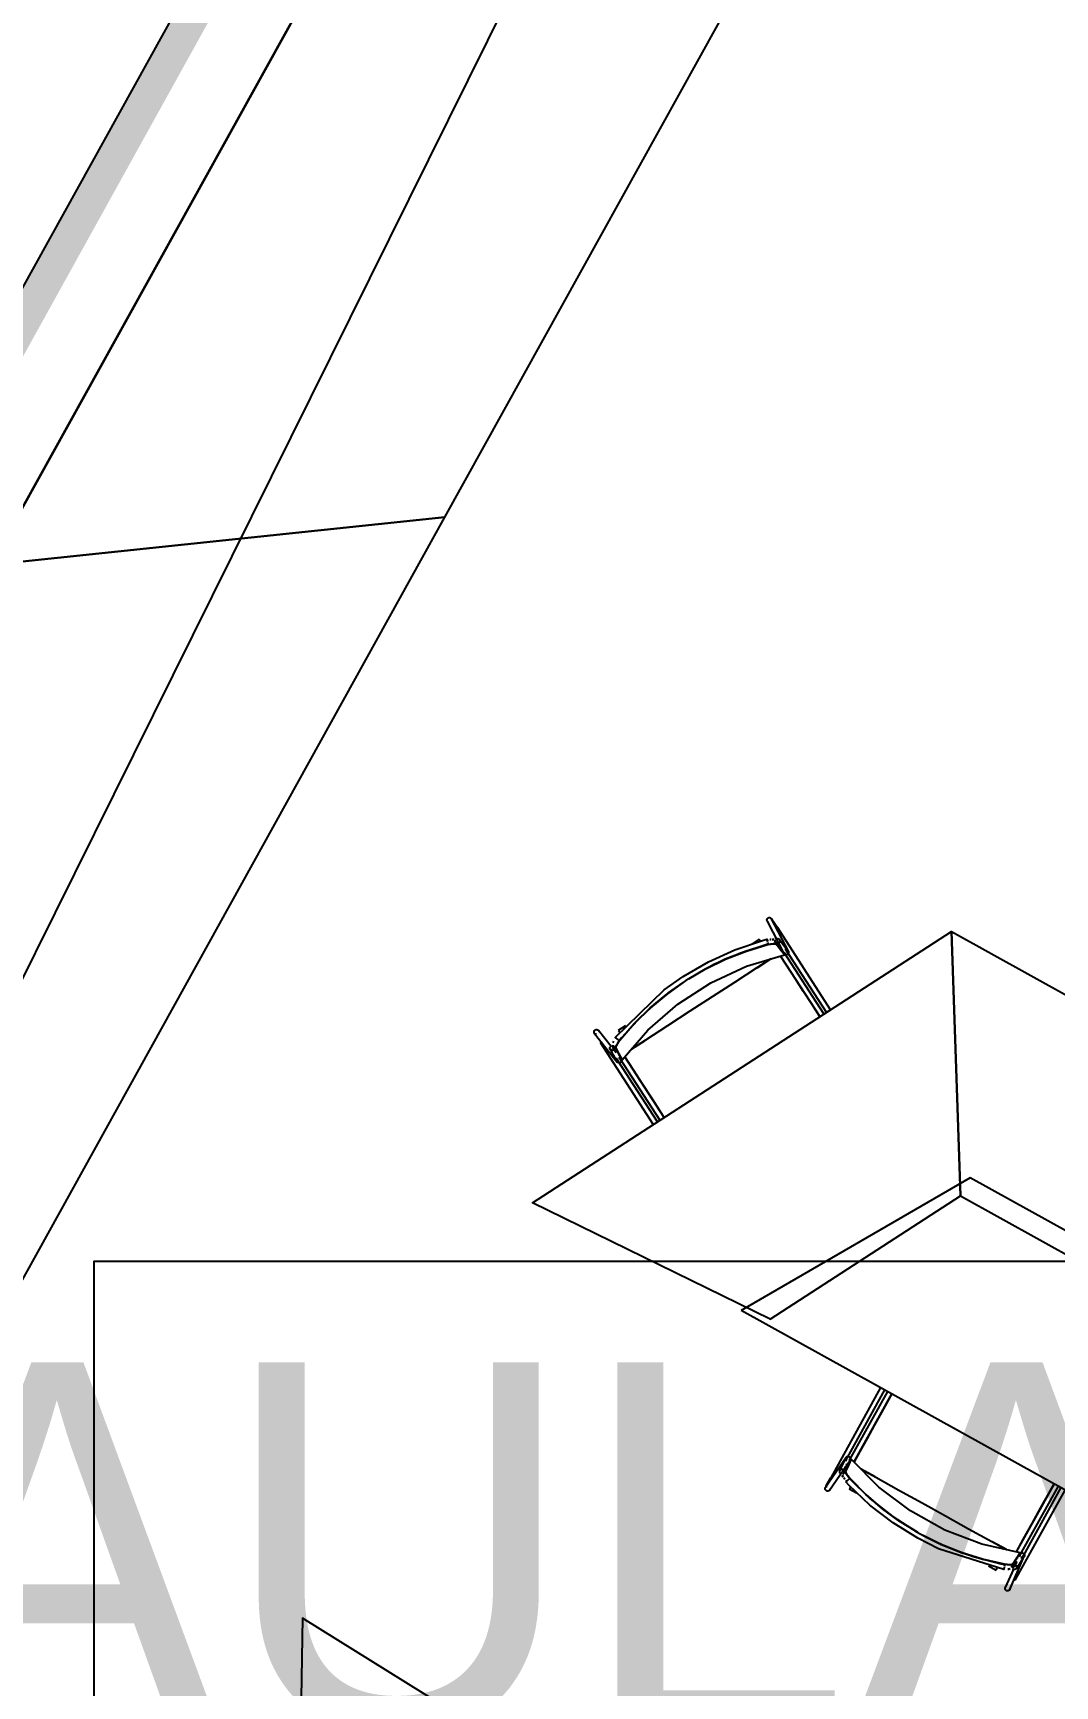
# Model space of a CAD drawing. Header units: metres. Extents: x 2.5 to 42.6, y 0.9 to 31.9.
# Drawn here: x 34.247 to 35.134, y 22.882 to 24.316 of the extents above; entities that cross this region are included whole.
import ezdxf

# ---------------------------------------------------------------- set-up
doc = ezdxf.new("R2010")
doc.units = ezdxf.units.M
for name, color, linetype in [('ARREDI', 9, 'Continuous'), ('PARETI_STRUTTURE', 7, 'Continuous'), ('PILASTRI_SETTI', 8, 'Continuous'), ('WAYFINDING_RIQUADRI', 7, 'Continuous'), ('WAYFINDING_TESTI', 7, 'Continuous')]:
    doc.layers.add(name, color=color, linetype=linetype)

msp = doc.modelspace()

# ---------------------------------------------------------------- linework, layer by layer
at = {"layer": 'ARREDI'}
for points in [[(34.2103, 23.8545), (34.6047, 23.8959), (35.0283, 24.6603), (34.7442, 24.8177)], [(33.8908, 23.278), (34.0646, 22.9216), (34.6047, 23.8959), (34.2103, 23.8545)]]:
    msp.add_lwpolyline(points, close=True, dxfattribs=at)
for points in [[(34.8852, 23.5443), (34.8846, 23.5448), (34.8843, 23.5452), (34.8843, 23.5452), (34.8842, 23.5454), (34.8841, 23.5461), (34.8842, 23.5469)], [(34.8842, 23.5469), (34.8845, 23.5475), (34.8851, 23.548), (34.8858, 23.5483), (34.8866, 23.5483), (34.8873, 23.5481), (34.8879, 23.5476), (34.8881, 23.5472), (34.8881, 23.5472), (34.8882, 23.5469), (34.8884, 23.5462), (34.8882, 23.5455)], [(34.8927, 23.5388), (34.8922, 23.5384)], [(34.8934, 23.5392), (34.8932, 23.5391), (34.8927, 23.5388)], [(34.8934, 23.5392), (34.8935, 23.5393)], [(34.8868, 23.1999), (34.6807, 23.3009), (35.0442, 23.5364)], [(34.7529, 23.4352), (34.7557, 23.43), (34.7585, 23.4248), (34.7808, 23.4507), (34.8067, 23.4732), (34.8354, 23.4918), (34.8665, 23.5062), (34.8994, 23.516), (34.8957, 23.5207), (34.8921, 23.5253), (34.8913, 23.5256), (34.8896, 23.5257), (34.8873, 23.5254), (34.8849, 23.5249)], [(34.8162, 23.4951), (34.8306, 23.5036), (34.8481, 23.5122), (34.8663, 23.5193), (34.8849, 23.5249)], [(34.8848, 23.5248), (34.8662, 23.5192), (34.848, 23.5122), (34.8305, 23.5036), (34.8162, 23.4951)], [(34.8785, 23.5277), (34.8781, 23.5284), (34.8777, 23.5289), (34.8775, 23.5293), (34.8773, 23.5295)], [(34.884, 23.5295), (34.884, 23.5295), (34.884, 23.5294), (34.8841, 23.5292)], [(34.8842, 23.5287), (34.8852, 23.5289)], [(34.8852, 23.5289), (34.8842, 23.5287)], [(34.8842, 23.5287), (34.8843, 23.528), (34.8845, 23.5273)], [(34.8847, 23.5266), (34.8848, 23.526), (34.885, 23.5255), (34.885, 23.5253)], [(34.8849, 23.5249), (34.8874, 23.5254), (34.8897, 23.5257), (34.8913, 23.5256), (34.8921, 23.5253)], [(34.8865, 23.5292), (34.8876, 23.5293)], [(34.8879, 23.5293), (34.8866, 23.5292)], [(34.8888, 23.5294), (34.8905, 23.5294)], [(34.8905, 23.5294), (34.8889, 23.5294)], [(34.8953, 23.5273), (34.895, 23.5266), (34.8944, 23.5261), (34.8937, 23.5259), (34.893, 23.5258), (34.8923, 23.5261), (34.8923, 23.5261), (34.8917, 23.5265), (34.8916, 23.5266), (34.8913, 23.5272), (34.8912, 23.5279), (34.8913, 23.5286)], [(34.8917, 23.5293), (34.8923, 23.5298), (34.893, 23.53), (34.8937, 23.5301), (34.8944, 23.5298), (34.8944, 23.5298), (34.895, 23.5294), (34.8951, 23.5293), (34.8953, 23.5287), (34.8955, 23.528), (34.8953, 23.5273)], [(34.8923, 23.5278), (34.8949, 23.5244), (34.896, 23.5231)], [(35.0521, 23.3069), (35.0442, 23.5364), (35.423, 23.3264)], [(35.0442, 23.5364), (35.0521, 23.3069), (35.2242, 23.2115)], [(34.8874, 23.5124), (34.8754, 23.5046), (34.8561, 23.4921), (34.8367, 23.4796), (34.8173, 23.467), (34.7979, 23.4545), (34.7786, 23.4419), (34.7666, 23.4342)], [(34.8757, 23.5048), (34.8874, 23.5124)], [(34.9297, 23.4628), (34.9227, 23.4737), (34.9157, 23.4845), (34.9087, 23.4954), (34.9016, 23.5062), (34.896, 23.515)], [(34.8989, 23.5182), (34.8993, 23.516)], [(34.9028, 23.5175), (34.9024, 23.5169), (34.9018, 23.5164), (34.9012, 23.5161), (34.9004, 23.5161), (34.8997, 23.5164), (34.8991, 23.5168)], [(34.9004, 23.5204), (34.9011, 23.5204), (34.9018, 23.5201), (34.9024, 23.5197), (34.9027, 23.5192), (34.9028, 23.519), (34.9029, 23.5183), (34.9028, 23.5175)], [(34.7563, 23.4416), (34.769, 23.4563), (34.7829, 23.47), (34.7976, 23.4823)], [(34.7977, 23.4823), (34.783, 23.47), (34.7691, 23.4564), (34.7564, 23.4417)], [(34.7981, 23.4827), (34.8115, 23.4921)], [(34.8115, 23.4921), (34.7982, 23.4827)], [(34.7361, 23.4469), (34.7354, 23.4471), (34.7348, 23.4475), (34.7346, 23.4477), (34.7346, 23.4477), (34.7343, 23.4482), (34.7341, 23.4489), (34.7342, 23.4496), (34.7345, 23.4503), (34.7351, 23.4508), (34.7358, 23.4512), (34.7365, 23.4512)], [(34.7365, 23.4512), (34.7372, 23.451), (34.7378, 23.4506), (34.738, 23.4504), (34.738, 23.4504), (34.7383, 23.45), (34.7385, 23.4493)], [(34.7404, 23.4401), (34.7399, 23.4398), (34.7397, 23.4397), (34.7397, 23.4396), (34.7397, 23.4397)], [(34.7409, 23.4405), (34.7404, 23.4401)], [(34.7498, 23.433), (34.7491, 23.4332), (34.7485, 23.4336), (34.7481, 23.4341), (34.748, 23.4342), (34.7479, 23.4349), (34.7479, 23.4349), (34.7479, 23.4357), (34.7483, 23.4363), (34.7488, 23.4368)], [(34.7532, 23.431), (34.7526, 23.4322), (34.7498, 23.4375)], [(34.7502, 23.4372), (34.751, 23.4371), (34.7516, 23.4366), (34.7519, 23.4362), (34.752, 23.436), (34.7522, 23.4353), (34.7522, 23.4353), (34.7521, 23.4346), (34.7518, 23.4339), (34.7512, 23.4334), (34.7505, 23.4331), (34.7498, 23.433)], [(34.7511, 23.441), (34.7505, 23.4398)], [(34.7505, 23.4399), (34.7512, 23.4409)], [(34.7548, 23.4425), (34.7542, 23.4429), (34.7536, 23.4434), (34.7531, 23.4438), (34.7527, 23.4441), (34.7525, 23.4443), (34.7525, 23.4443), (34.7525, 23.4443), (34.7526, 23.4441)], [(34.7563, 23.4416), (34.7548, 23.4396), (34.7537, 23.4376), (34.753, 23.4361), (34.7529, 23.4352)], [(34.7529, 23.4352), (34.753, 23.436), (34.7536, 23.4376), (34.7548, 23.4395), (34.7563, 23.4416)], [(34.7559, 23.4416), (34.7557, 23.4418), (34.7553, 23.4421), (34.7548, 23.4425)], [(34.7551, 23.4504), (34.7552, 23.4502), (34.7555, 23.4498), (34.7559, 23.4492), (34.7563, 23.4486)], [(34.7666, 23.4341), (34.7783, 23.4417)], [(34.7556, 23.4222), (34.7549, 23.4224), (34.7543, 23.4229), (34.7541, 23.423), (34.7541, 23.4231), (34.7539, 23.4235), (34.7537, 23.4242), (34.7538, 23.4249), (34.7541, 23.4256), (34.7546, 23.4261)], [(34.758, 23.4246), (34.7579, 23.4238), (34.7576, 23.4232), (34.7571, 23.4226), (34.7564, 23.4223), (34.7556, 23.4222)], [(34.7585, 23.4247), (34.756, 23.4265), (34.7585, 23.4247)], [(34.7608, 23.4274), (34.7677, 23.4167), (34.776, 23.4039), (34.7844, 23.391), (34.7927, 23.3782), (34.7948, 23.3749)], [(35.0606, 23.3224), (34.8619, 23.2075)], [(35.2328, 23.227), (35.0606, 23.3224)], [(34.8868, 23.1999), (35.052, 23.3069)], [(35.2328, 23.227), (35.2407, 22.9975), (34.8619, 23.2075)], [(34.9925, 23.1351), (34.9898, 23.1303), (34.9836, 23.119), (34.9773, 23.1077), (34.971, 23.0964), (34.9648, 23.0851), (34.9597, 23.076)], [(34.9534, 23.0768), (34.9529, 23.0773), (34.9525, 23.078), (34.9524, 23.0787), (34.9525, 23.0795), (34.9528, 23.0799), (34.9528, 23.0799), (34.9529, 23.0801), (34.9535, 23.0806), (34.9542, 23.0808)], [(35.0974, 22.9873), (35.1007, 22.9922), (35.104, 22.9971), (35.0706, 23.0046), (35.0386, 23.0168), (35.0086, 23.0335), (34.9813, 23.0542), (34.9572, 23.0785), (34.9548, 23.0731), (34.9524, 23.0677), (34.9525, 23.0668), (34.9533, 23.0653), (34.9546, 23.0634), (34.9562, 23.0616)], [(34.9542, 23.0808), (34.955, 23.0808), (34.9557, 23.0805), (34.9562, 23.08), (34.9566, 23.0793), (34.9567, 23.0786), (34.9566, 23.0779)], [(34.9555, 23.077), (34.9572, 23.0785)], [(34.9491, 23.0655), (34.9484, 23.0658), (34.9478, 23.0662), (34.9474, 23.0669), (34.9473, 23.0676), (34.9473, 23.0677), (34.9475, 23.0683), (34.9475, 23.0685), (34.9478, 23.0689), (34.9484, 23.0694), (34.9491, 23.0696)], [(34.9491, 23.0696), (34.9499, 23.0696), (34.9506, 23.0694), (34.9512, 23.0689), (34.9515, 23.0682), (34.9516, 23.0675), (34.9516, 23.0675), (34.9515, 23.0668), (34.9514, 23.0667), (34.9511, 23.0662), (34.9505, 23.0657), (34.9498, 23.0655)], [(34.9495, 23.0644), (34.9503, 23.0629)], [(34.9503, 23.0628), (34.9495, 23.0643)], [(34.9501, 23.0667), (34.9518, 23.0706), (34.9525, 23.0721)], [(34.9562, 23.0616), (34.9545, 23.0635), (34.9532, 23.0654), (34.9525, 23.0669), (34.9524, 23.0677)], [(34.9532, 23.0736), (34.9535, 23.0744)], [(34.9782, 23.0629), (34.966, 23.0697)], [(34.966, 23.0697), (34.9785, 23.0627), (34.9986, 23.0516), (35.0188, 23.0404), (35.039, 23.0292), (35.0592, 23.018), (35.0793, 23.0068), (35.0919, 22.9999)], [(34.9371, 23.0506), (34.9363, 23.0506), (34.9357, 23.0509), (34.9351, 23.0514), (34.9347, 23.052), (34.9346, 23.0528), (34.9347, 23.0535), (34.935, 23.0539), (34.935, 23.0539), (34.9351, 23.0541), (34.9357, 23.0546), (34.9364, 23.0548)], [(34.9389, 23.0526), (34.9388, 23.0519), (34.9385, 23.0515), (34.9385, 23.0515), (34.9384, 23.0513), (34.9378, 23.0508), (34.9371, 23.0506)], [(34.9395, 23.0623), (34.9395, 23.0623), (34.9395, 23.0623), (34.9398, 23.0622), (34.9402, 23.0619)], [(34.9402, 23.0619), (34.9408, 23.0616)], [(34.9516, 23.061), (34.9508, 23.0621)], [(34.9508, 23.0621), (34.9516, 23.061)], [(34.9532, 23.0591), (34.9525, 23.06)], [(34.9526, 23.0586), (34.9525, 23.0586)], [(34.9526, 23.0586), (34.9528, 23.0588), (34.9532, 23.0591), (34.9537, 23.0596), (34.9542, 23.0601), (34.9548, 23.0606)], [(34.9548, 23.0606), (34.9552, 23.061), (34.9556, 23.0613), (34.9557, 23.0615)], [(34.9566, 23.0546), (34.9563, 23.0539), (34.956, 23.0533), (34.9557, 23.0529), (34.9556, 23.0527)], [(34.9998, 23.0241), (34.9847, 23.0351), (34.9699, 23.0477), (34.9562, 23.0616)], [(34.9563, 23.0615), (34.97, 23.0477), (34.9847, 23.035), (34.9998, 23.0241)], [(35.1006, 22.9979), (35.1067, 23.0091), (35.1142, 23.0225), (35.1216, 23.0358), (35.129, 23.0492), (35.1333, 23.057)], [(35.0005, 23.0236), (35.0147, 23.0149)], [(35.0147, 23.0149), (35.0005, 23.0236)], [(35.0196, 23.0122), (35.0342, 23.0049)], [(35.0342, 23.0049), (35.0196, 23.0122)], [(35.0919, 22.9999), (35.0797, 23.0066)], [(35.0348, 23.0046), (35.0526, 22.9974), (35.0711, 22.9916), (35.0901, 22.9873)], [(35.0902, 22.9873), (35.0712, 22.9916), (35.0526, 22.9974), (35.0348, 23.0046)], [(35.104, 22.9971), (35.1036, 22.9941), (35.104, 22.9971)], [(35.1038, 22.9963), (35.1044, 22.9968), (35.1051, 22.9971), (35.1058, 22.9971), (35.1065, 22.9969), (35.1071, 22.9964), (35.1075, 22.9958)], [(35.1075, 22.9958), (35.1077, 22.9951), (35.1076, 22.9943), (35.1075, 22.9941), (35.1075, 22.9941), (35.1073, 22.9937), (35.1068, 22.9932), (35.1061, 22.9929), (35.1053, 22.9928), (35.1046, 22.9931)], [(35.083, 22.9821), (35.0831, 22.9823), (35.0833, 22.9827), (35.0837, 22.9833), (35.084, 22.984)], [(35.09, 22.9848), (35.0899, 22.9841), (35.0897, 22.9834), (35.0897, 22.9829), (35.0896, 22.9827), (35.0896, 22.9826), (35.0896, 22.9826), (35.0896, 22.9829)], [(35.0903, 22.9869), (35.0903, 22.9866), (35.0902, 22.9862), (35.0901, 22.9856)], [(35.0902, 22.9873), (35.0926, 22.9869), (35.0949, 22.9868), (35.0966, 22.987), (35.0974, 22.9873)], [(35.0974, 22.9873), (35.0967, 22.9869), (35.095, 22.9868), (35.0927, 22.9869), (35.0902, 22.9873)], [(35.0953, 22.9831), (35.0944, 22.983), (35.0932, 22.983)], [(35.0932, 22.983), (35.0945, 22.983)], [(35.0967, 22.9847), (35.0968, 22.9854), (35.097, 22.986), (35.0971, 22.9861), (35.0976, 22.9866), (35.0976, 22.9866), (35.0983, 22.9869), (35.0991, 22.9869), (35.0998, 22.9867), (35.1004, 22.9862), (35.1008, 22.9856)], [(35.101, 22.9896), (35.1002, 22.9884), (35.0969, 22.9835)], [(35.1008, 22.9856), (35.101, 22.9849), (35.1009, 22.9841), (35.1006, 22.9836), (35.1005, 22.9835), (35.1001, 22.983), (35.1, 22.983), (35.0993, 22.9827), (35.0986, 22.9827), (35.0979, 22.9829), (35.0973, 22.9833)], [(35.091, 22.9653), (35.0908, 22.966), (35.0909, 22.9667), (35.091, 22.967), (35.091, 22.967), (35.0912, 22.9674), (35.0918, 22.9679)], [(35.095, 22.9669), (35.0951, 22.9662), (35.095, 22.9655), (35.095, 22.9653), (35.095, 22.9652), (35.0947, 22.9648), (35.0942, 22.9643), (35.0935, 22.964), (35.0927, 22.964), (35.092, 22.9642), (35.0914, 22.9647), (35.091, 22.9653)], [(35.0984, 22.9743), (35.099, 22.9739)], [(35.099, 22.9739), (35.0994, 22.9737), (35.0997, 22.9735)], [(35.0997, 22.9735), (35.0997, 22.9735)], [(34.6758, 22.8192), (34.4809, 22.9405), (34.4739, 22.5074)]]:
    msp.add_lwpolyline(points, dxfattribs=at)
at = {"layer": 'PARETI_STRUTTURE'}
for points in [[(36.1603, 27.3727), (33.6174, 22.2447)], [(34.7104, 24.9477), (34.1279, 23.8966), (34.1537, 23.8823)], [(34.1728, 23.8762), (34.1747, 23.8797), (34.2126, 23.8587), (34.7465, 24.8219)], [(34.8843, 23.5452), (34.8988, 23.5172)], [(34.888, 23.5474), (34.8888, 23.5463), (34.8897, 23.545), (34.8915, 23.5423), (34.8935, 23.5393)], [(34.9027, 23.5192), (34.8881, 23.5472)], [(34.9393, 23.4684), (34.8935, 23.5393)], [(34.8115, 23.4973), (34.8334, 23.51), (34.8564, 23.5204), (34.8803, 23.5285), (34.884, 23.5295)], [(34.885, 23.5253), (34.8611, 23.5176), (34.8381, 23.5075), (34.8163, 23.4952), (34.8138, 23.4936)], [(34.8773, 23.5296), (34.8713, 23.5257)], [(34.8986, 23.5172), (34.8985, 23.5174), (34.8985, 23.5175), (34.8984, 23.5176), (34.8983, 23.5177), (34.8982, 23.5178), (34.8981, 23.5179), (34.8981, 23.518), (34.898, 23.5181), (34.8979, 23.5182), (34.8978, 23.5183), (34.8977, 23.5184), (34.8977, 23.5185), (34.8976, 23.5186), (34.8975, 23.5187), (34.8974, 23.5188), (34.8974, 23.5189), (34.8973, 23.519), (34.8972, 23.5191), (34.8971, 23.5192), (34.897, 23.5194), (34.897, 23.5195), (34.8969, 23.5196), (34.8968, 23.5197), (34.8967, 23.5198), (34.8966, 23.5199), (34.8966, 23.52), (34.8965, 23.5201), (34.8964, 23.5202), (34.8963, 23.5203), (34.8963, 23.5204), (34.8962, 23.5205), (34.8961, 23.5206), (34.896, 23.5207), (34.8959, 23.5208), (34.8959, 23.5209), (34.8958, 23.521), (34.8957, 23.5211), (34.8956, 23.5212), (34.8955, 23.5214), (34.8955, 23.5215), (34.8954, 23.5216), (34.8953, 23.5217), (34.8952, 23.5218), (34.8952, 23.5219), (34.8951, 23.522), (34.895, 23.5221), (34.8949, 23.5222), (34.8948, 23.5223), (34.8948, 23.5224), (34.8947, 23.5225), (34.8946, 23.5226), (34.8945, 23.5227), (34.8945, 23.5228), (34.8944, 23.5229), (34.8943, 23.523), (34.8942, 23.5231), (34.8941, 23.5232), (34.8941, 23.5234), (34.894, 23.5235), (34.8939, 23.5236), (34.8938, 23.5237), (34.8938, 23.5238), (34.8937, 23.5239), (34.8936, 23.524), (34.8935, 23.5241), (34.8934, 23.5242), (34.8934, 23.5243), (34.8933, 23.5244), (34.8932, 23.5245), (34.8931, 23.5246), (34.893, 23.5247), (34.893, 23.5248), (34.8929, 23.5249), (34.8928, 23.525), (34.8927, 23.5251), (34.8927, 23.5252), (34.8926, 23.5254), (34.8925, 23.5255), (34.8924, 23.5256), (34.8923, 23.5257), (34.8923, 23.5258), (34.8922, 23.5259), (34.8921, 23.526), (34.892, 23.5261), (34.892, 23.5262), (34.8919, 23.5263), (34.8918, 23.5264), (34.8917, 23.5265), (34.8916, 23.5266), (34.8916, 23.5266)], [(34.895, 23.5244), (34.8939, 23.526)], [(34.8951, 23.5293), (34.9021, 23.5198)], [(34.8959, 23.515), (34.93, 23.4624)], [(34.9336, 23.4647), (34.8992, 23.5179)], [(34.8999, 23.5213), (34.9357, 23.4661)], [(34.7524, 23.4443), (34.7949, 23.4856), (34.8115, 23.4973)], [(34.8138, 23.4936), (34.7935, 23.479), (34.7747, 23.4623), (34.7578, 23.4439), (34.7559, 23.4416)], [(34.7614, 23.4545), (34.7551, 23.4504)], [(34.7346, 23.4477), (34.7541, 23.423)], [(34.749, 23.4365), (34.738, 23.4504)], [(34.7397, 23.4396), (34.7855, 23.3688)], [(34.7541, 23.423), (34.7539, 23.4238), (34.7538, 23.4239), (34.7537, 23.4241), (34.7537, 23.4242), (34.7536, 23.4243), (34.7535, 23.4244), (34.7535, 23.4245), (34.7534, 23.4246), (34.7533, 23.4247), (34.7533, 23.4249), (34.7532, 23.425), (34.7532, 23.4251), (34.7531, 23.4252), (34.753, 23.4253), (34.753, 23.4254), (34.7529, 23.4255), (34.7528, 23.4257), (34.7528, 23.4258), (34.7527, 23.4259), (34.7526, 23.426), (34.7526, 23.4261), (34.7525, 23.4262), (34.7525, 23.4263), (34.7524, 23.4265), (34.7523, 23.4266), (34.7523, 23.4267), (34.7522, 23.4268), (34.7521, 23.4269), (34.7521, 23.427), (34.752, 23.4271), (34.7519, 23.4273), (34.7519, 23.4274), (34.7518, 23.4275), (34.7517, 23.4276), (34.7517, 23.4277), (34.7516, 23.4278), (34.7516, 23.4279), (34.7515, 23.4281), (34.7514, 23.4282), (34.7514, 23.4283), (34.7513, 23.4284), (34.7512, 23.4285), (34.7512, 23.4286), (34.7511, 23.4288), (34.751, 23.4289), (34.751, 23.429), (34.7509, 23.4291), (34.7509, 23.4292), (34.7508, 23.4293), (34.7507, 23.4294), (34.7507, 23.4296), (34.7506, 23.4297), (34.7505, 23.4298), (34.7505, 23.4299), (34.7504, 23.43), (34.7503, 23.4301), (34.7503, 23.4302), (34.7502, 23.4303), (34.7501, 23.4305), (34.7501, 23.4306), (34.75, 23.4307), (34.75, 23.4308), (34.7499, 23.4309), (34.7498, 23.431), (34.7498, 23.4312), (34.7497, 23.4313), (34.7496, 23.4314), (34.7496, 23.4315), (34.7495, 23.4316), (34.7494, 23.4317), (34.7494, 23.4318), (34.7493, 23.432), (34.7492, 23.4321), (34.7492, 23.4322), (34.7491, 23.4323), (34.7491, 23.4324), (34.749, 23.4325), (34.7489, 23.4326), (34.7489, 23.4328), (34.7488, 23.4329), (34.7487, 23.433), (34.7487, 23.4331), (34.7486, 23.4332), (34.7485, 23.4333), (34.7485, 23.4334), (34.7484, 23.4336), (34.7484, 23.4337), (34.7483, 23.4338), (34.7482, 23.4339), (34.7482, 23.434), (34.7481, 23.4341)], [(34.7529, 23.4316), (34.75, 23.4352)], [(34.7515, 23.4338), (34.7521, 23.4329)], [(34.7519, 23.4362), (34.7576, 23.4259)], [(34.755, 23.4239), (34.7534, 23.4264)], [(34.7891, 23.3712), (34.7551, 23.4238)], [(34.7565, 23.4262), (34.7912, 23.3725)], [(34.7575, 23.4257), (34.7569, 23.4266)], [(34.7949, 23.3749), (34.7608, 23.4275)], [(34.9828, 23.1405), (34.9395, 23.0623)], [(34.9522, 23.0765), (34.9865, 23.1384)], [(34.9887, 23.1372), (34.9556, 23.0774)], [(34.9597, 23.076), (34.9925, 23.1351)], [(34.9528, 23.0799), (34.935, 23.0539)], [(34.9475, 23.0685), (34.9525, 23.0791)], [(34.9385, 23.0515), (34.9563, 23.0774)], [(34.9518, 23.0706), (34.9509, 23.069)], [(34.9565, 23.0772), (34.9564, 23.0771), (34.9563, 23.077), (34.9563, 23.0769), (34.9562, 23.0768), (34.9562, 23.0766), (34.9561, 23.0765), (34.9561, 23.0764), (34.956, 23.0763), (34.956, 23.0762), (34.9559, 23.0761), (34.9558, 23.0759), (34.9558, 23.0758), (34.9557, 23.0757), (34.9557, 23.0756), (34.9556, 23.0755), (34.9555, 23.0753), (34.9555, 23.0752), (34.9554, 23.0751), (34.9554, 23.075), (34.9553, 23.0749), (34.9553, 23.0748), (34.9552, 23.0746), (34.9552, 23.0745), (34.9551, 23.0744), (34.955, 23.0743), (34.955, 23.0742), (34.9549, 23.074), (34.9549, 23.0739), (34.9548, 23.0738), (34.9548, 23.0737), (34.9547, 23.0736), (34.9547, 23.0734), (34.9546, 23.0733), (34.9545, 23.0732), (34.9545, 23.0731), (34.9544, 23.073), (34.9544, 23.0729), (34.9543, 23.0727), (34.9543, 23.0726), (34.9542, 23.0725), (34.9542, 23.0724), (34.9541, 23.0723), (34.954, 23.0721), (34.954, 23.072), (34.9539, 23.0719), (34.9539, 23.0718), (34.9538, 23.0717), (34.9538, 23.0715), (34.9537, 23.0714), (34.9536, 23.0713), (34.9536, 23.0712), (34.9535, 23.0711), (34.9535, 23.0709), (34.9534, 23.0708), (34.9534, 23.0707), (34.9533, 23.0706), (34.9533, 23.0705), (34.9532, 23.0704), (34.9531, 23.0702), (34.9531, 23.0701), (34.953, 23.07), (34.953, 23.0699), (34.9529, 23.0698), (34.9529, 23.0696), (34.9528, 23.0695), (34.9528, 23.0694), (34.9527, 23.0693), (34.9526, 23.0692), (34.9526, 23.0691), (34.9525, 23.0689), (34.9525, 23.0688), (34.9524, 23.0687), (34.9524, 23.0686), (34.9523, 23.0685), (34.9522, 23.0684), (34.9522, 23.0682), (34.9521, 23.0681), (34.9521, 23.068), (34.952, 23.0679), (34.952, 23.0678), (34.9519, 23.0676), (34.9519, 23.0675), (34.9518, 23.0674), (34.9517, 23.0673), (34.9517, 23.0672), (34.9516, 23.067), (34.9516, 23.0669), (34.9515, 23.0668), (34.9515, 23.0667), (34.9515, 23.0667)], [(34.9348, 23.0537), (34.9354, 23.0549), (34.9362, 23.0563), (34.9377, 23.0592), (34.9394, 23.0623)], [(35.0151, 23.0098), (34.9936, 23.0231), (34.9735, 23.0385), (34.9551, 23.0558), (34.9525, 23.0586)], [(34.9556, 23.0527), (34.9618, 23.0492)], [(34.9558, 23.0615), (34.9738, 23.044), (34.9935, 23.0285), (35.0146, 23.015), (35.0172, 23.0135)], [(35.0997, 22.9735), (35.143, 23.0516)], [(35.1333, 23.057), (35.1005, 22.9979)], [(35.1037, 22.9947), (35.1371, 23.0549)], [(35.1392, 23.0538), (35.1065, 22.9946)], [(35.0896, 22.9826), (35.0331, 23.0007), (35.0151, 23.0098)], [(35.0172, 23.0135), (35.0397, 23.0025), (35.0632, 22.9938), (35.0874, 22.9875), (35.0903, 22.9869)], [(35.095, 22.9652), (35.1075, 22.9941)], [(35.097, 22.986), (35.1034, 22.9958)], [(35.1075, 22.9941), (35.107, 22.9935), (35.1069, 22.9934), (35.1069, 22.9933), (35.1068, 22.9932), (35.1067, 22.993), (35.1066, 22.9929), (35.1066, 22.9928), (35.1065, 22.9927), (35.1064, 22.9926), (35.1064, 22.9925), (35.1063, 22.9924), (35.1062, 22.9923), (35.1061, 22.9922), (35.1061, 22.9921), (35.106, 22.9919), (35.1059, 22.9918), (35.1059, 22.9917), (35.1058, 22.9916), (35.1057, 22.9915), (35.1056, 22.9914), (35.1056, 22.9913), (35.1055, 22.9912), (35.1054, 22.9911), (35.1054, 22.9909), (35.1053, 22.9908), (35.1052, 22.9907), (35.1051, 22.9906), (35.1051, 22.9905), (35.105, 22.9904), (35.1049, 22.9903), (35.1049, 22.9902), (35.1048, 22.9901), (35.1047, 22.99), (35.1047, 22.9898), (35.1046, 22.9897), (35.1045, 22.9896), (35.1044, 22.9895), (35.1044, 22.9894), (35.1043, 22.9893), (35.1042, 22.9892), (35.1042, 22.9891), (35.1041, 22.989), (35.104, 22.9888), (35.104, 22.9887), (35.1039, 22.9886), (35.1038, 22.9885), (35.1037, 22.9884), (35.1037, 22.9883), (35.1036, 22.9882), (35.1035, 22.9881), (35.1035, 22.988), (35.1034, 22.9879), (35.1033, 22.9878), (35.1032, 22.9876), (35.1032, 22.9875), (35.1031, 22.9874), (35.103, 22.9873), (35.103, 22.9872), (35.1029, 22.9871), (35.1028, 22.987), (35.1027, 22.9869), (35.1027, 22.9868), (35.1026, 22.9866), (35.1025, 22.9865), (35.1025, 22.9864), (35.1024, 22.9863), (35.1023, 22.9862), (35.1022, 22.9861), (35.1022, 22.986), (35.1021, 22.9859), (35.102, 22.9858), (35.102, 22.9857), (35.1019, 22.9855), (35.1018, 22.9854), (35.1017, 22.9853), (35.1017, 22.9852), (35.1016, 22.9851), (35.1015, 22.985), (35.1015, 22.9849), (35.1014, 22.9848), (35.1013, 22.9847), (35.1013, 22.9845), (35.1012, 22.9844), (35.1011, 22.9843), (35.101, 22.9842), (35.101, 22.9841), (35.1009, 22.984), (35.1008, 22.9839), (35.1008, 22.9838), (35.1007, 22.9837), (35.1006, 22.9836)], [(35.1036, 22.9958), (35.1031, 22.9949)], [(35.1064, 22.9944), (35.1049, 22.9918)], [(35.0763, 22.9858), (35.083, 22.9821)], [(35.098, 22.983), (35.091, 22.967)], [(35.1006, 22.989), (35.0987, 22.9847)], [(35.0993, 22.9867), (35.0998, 22.9876)]]:
    msp.add_lwpolyline(points, dxfattribs=at)
at = {"layer": 'PILASTRI_SETTI'}
msp.add_solid([(34.1537, 23.8823), (34.7363, 24.9334), (34.1279, 23.8966), (34.7104, 24.9477)], dxfattribs=at)
at = {"layer": 'WAYFINDING_RIQUADRI'}
msp.add_lwpolyline([(34.3, 22.75), (35.9, 22.75), (35.9, 23.25), (34.3, 23.25)], close=True, dxfattribs=at)

# ---------------------------------------------------------------- texts
at = {"layer": 'WAYFINDING_TESTI', "insert": (35.1, 23), "char_height": 0.32, "attachment_point": 5}
msp.add_mtext('AULA 111', dxfattribs=at)

doc.saveas('drawing.dxf')
